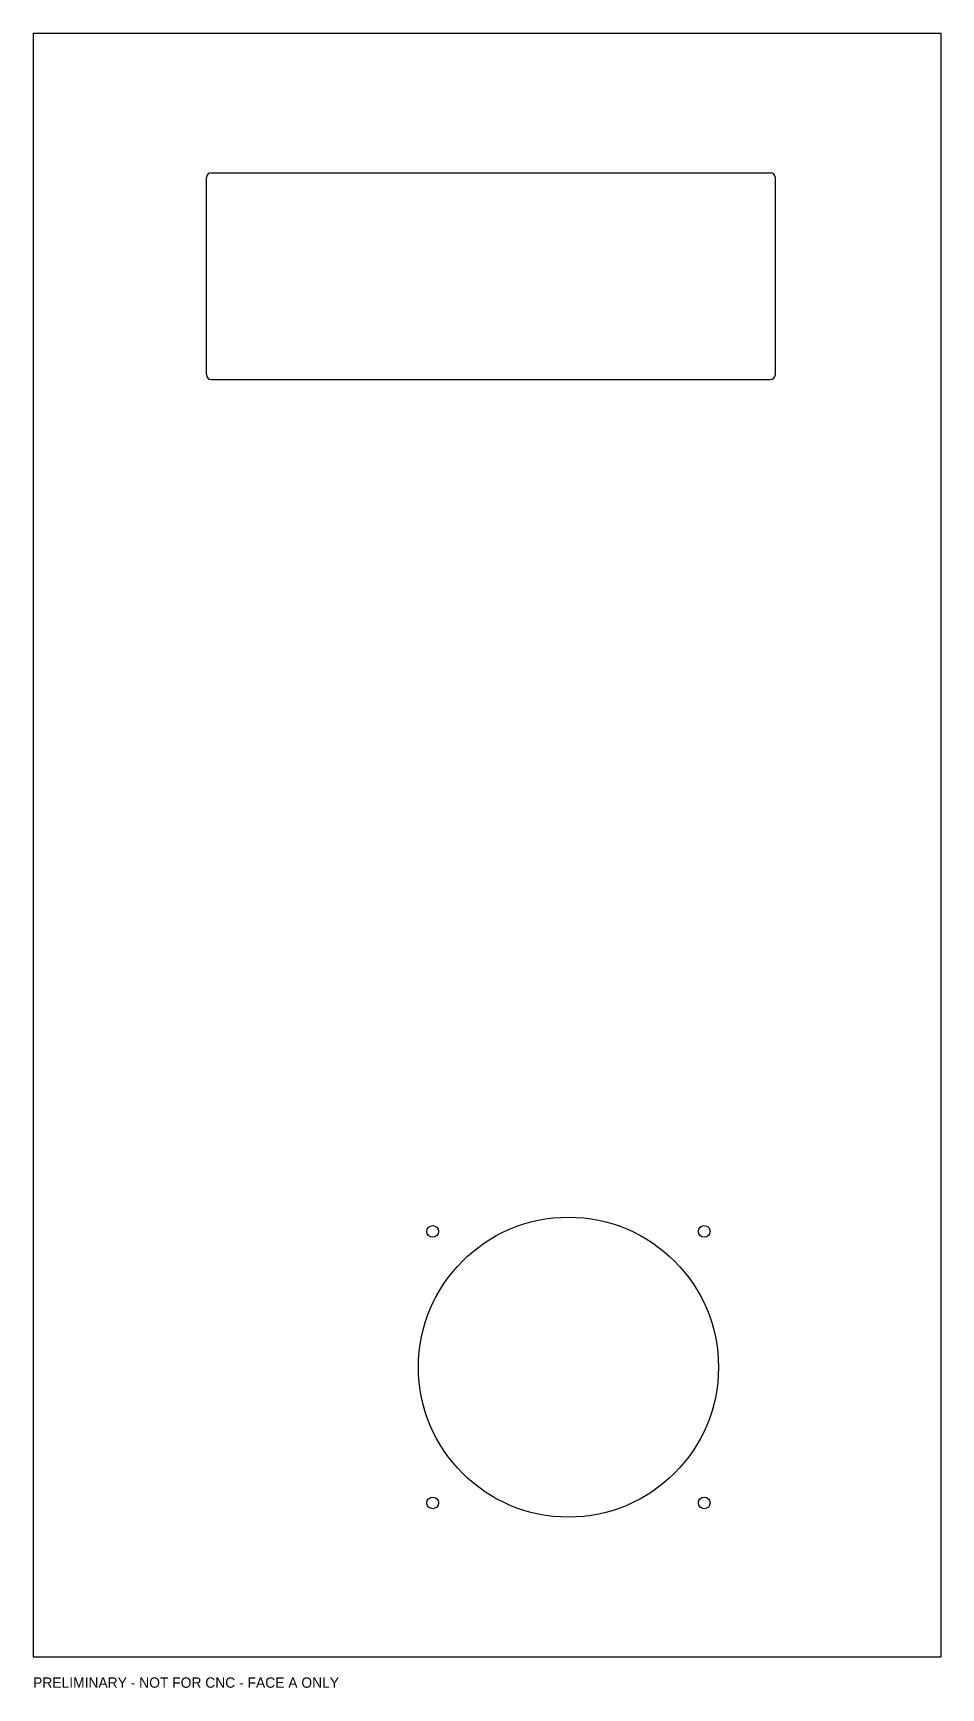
# Model space of a CAD drawing. Header units: millimetres. Extents: x 0 to 351, y -12 to 628.
import ezdxf

# ---------------------------------------------------------------- set-up
doc = ezdxf.new("R2010")
doc.units = ezdxf.units.MM
doc.layers.add('CUT', color=7, linetype='CONTINUOUS')
doc.layers.add('REFERENCE', color=7, linetype='CONTINUOUS')

msp = doc.modelspace()

# ---------------------------------------------------------------- linework, layer by layer
at = {"layer": 'CUT'}
for p, q in [((0, 628), (351, 628)), ((0, 628), (0, 0)), ((351, 628), (351, 0)), ((67, 496), (67, 572)), ((69, 574), (285, 574)), ((287, 496), (287, 572)), ((69, 494), (285, 494)), ((0, 0), (351, 0))]:
    msp.add_line(p, q, dxfattribs=at)
for centre, radius in [((207, 112), 58), ((154.5, 164.5), 2.25), ((259.5, 164.5), 2.25), ((154.5, 59.5), 2.25), ((259.5, 59.5), 2.25)]:
    msp.add_circle(centre, radius, dxfattribs=at)
for centre, start, end in [((69, 572), 90, 180), ((285, 572), 0, 90), ((69, 496), 180, 270), ((285, 496), 270, 0)]:
    msp.add_arc(centre, 2, start, end, dxfattribs=at)
at = {"layer": 'REFERENCE'}
for p, q in [((0, 628), (351, 628)), ((0, 628), (0, 0)), ((351, 628), (351, 0)), ((0, 0), (351, 0))]:
    msp.add_line(p, q, dxfattribs=at)

# ---------------------------------------------------------------- texts
msp.add_text('PRELIMINARY - NOT FOR CNC - FACE A ONLY', height=4, dxfattribs=at).set_placement((0, -12))

doc.saveas('drawing.dxf')
